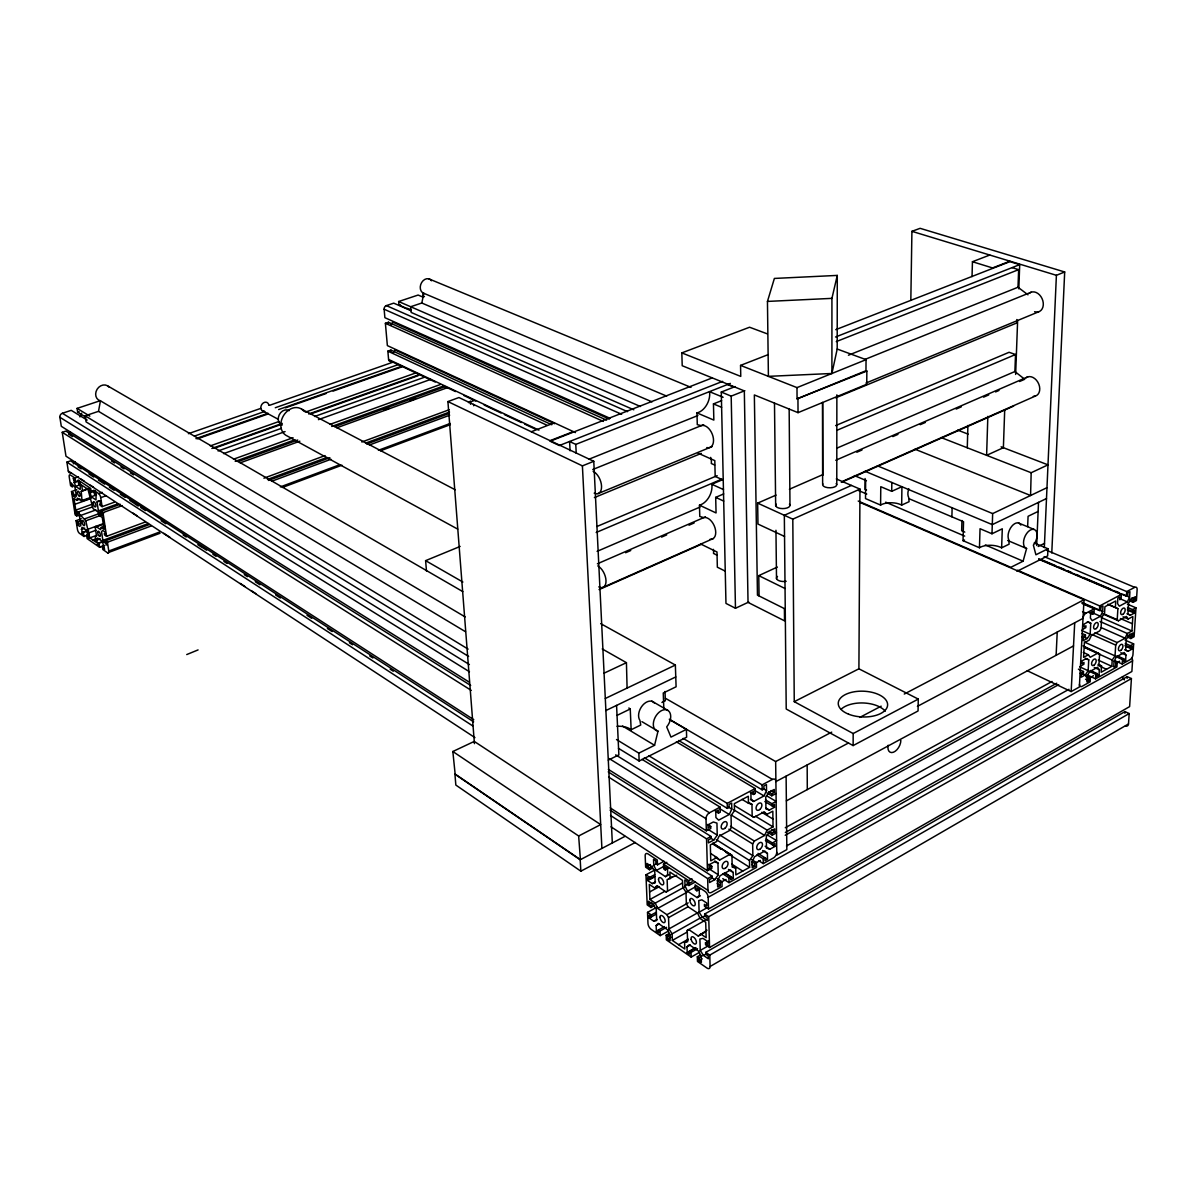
<?xml version="1.0" encoding="UTF-8"?>
<svg xmlns="http://www.w3.org/2000/svg" width="1197" height="1197" viewBox="0 0 1197 1197"><rect width="100%" height="100%" fill="white"/><g stroke="black" fill="none" stroke-linecap="round" stroke-linejoin="round"><path stroke-width="1.5" d="M831.915 373.479L831.93 298.367L837.272 275.415L774.384 278.437L767.457 301.42L768.399 376.352L831.915 373.479L837.197 349.03L837.272 275.415M836.778 484.396L836.868 394.845M853.132 745.581L853.177 733.537L918.279 699.093L918.054 710.973L853.132 745.581L786.22 709.028L784.334 515.279L851.411 485.428M784.529 536.436L757.97 524.062L757.656 503.129L792.803 519.154L794.254 701.666L858.907 668.809L859.97 489.094L836.284 478.935M865.087 478.531L865.012 489.438A12.987 5.701 0.7 0 1 866.553 490.007M784.409 608.615L784.529 620.839L748.035 602.39L744.325 390.895L682.215 365.728L681.826 352.891L740.763 376.412L740.554 365.399L796.993 387.619L797.067 398.87L865.97 370.726L866.044 359.669L837.197 349.03M865.655 480.296L865.521 498.58L880.588 505.074A13.227 5.865 1.2 0 1 901.67 505.104L909.077 501.693L908.703 497.533A9.756 5.955 -66.4 0 1 908.852 488.795M865.97 370.726L866.852 371.055L866.748 384.267L798.04 412.651L754.349 394.95L757.462 595.148L785.247 609.034M880.588 505.074L880.783 486.7L891.72 491.324L901.925 486.7L901.67 505.104M891.72 491.324L891.825 482.496M910.827 300.402L911.919 231.335L920.119 228.328L1064.687 271.973L1051.774 552.999M951.899 516.805L952.124 507.782M1001.111 446.825L1047.988 464.855L1031.171 472.74L1030.572 495.498L914.942 449.204M961.939 520.5L961.67 530.765A13.676 6.165 2.2 0 1 964.782 532.126M1020.891 525.109A10.189 5.895 -66.3 0 0 1011.749 526.291A10.189 5.895 -66.3 0 0 1008.817 539.877L1009.101 544.171L1001.62 547.837A13.945 6.344 2.7 0 0 979.46 547.762L963.031 540.655L963.54 521.742L909.496 498.91M967.281 447.783L967.909 425.459M972.039 276.612L972.443 261.724L989.799 255.036M979.46 547.762L980.044 528.73L991.984 533.772L1002.293 528.79L1001.62 547.837M987.839 416.376L986.612 455.339L1003.385 447.693L1004.687 410.391M991.984 533.772L992.657 513.588L1046.986 487.673M1019.575 381.499L1024.707 379.269L1014.891 371.534L1015.52 354.507L1009.071 352.292L835.641 425.593M1016.807 319.539L1016.672 323.01L835.701 397.823M1027.999 294.821L1018.004 287.25L1018.647 269.639L1012.078 267.634M1015.64 374.452L1017.63 320.467M1018.812 288.836L1019.709 264.627L1009.924 261.649L835.76 329.669M1027.639 526.62L1028.073 516.296L1038.113 511.433M1036.662 545.488L1038.502 502.396M1044.323 547.613L1056.397 275.31L1064.687 271.973M1034.178 542.974L1047.974 548.765L1047.644 555.932L1017.016 571.313M1056.113 655.313L1057.235 632.061M1027.25 670.724L1071.165 691.567L1074.711 622.784M859.7 502.276L1084.003 599.727L1079.365 687.018L1071.165 691.567M1078.407 669.168L1083.494 671.532L1083.39 673.342L1081.355 674.465L1081.205 677.188L1085.29 674.928L1088.163 670.724L1088.746 659.846L1086.173 658.604L1082.088 660.849L1081.938 663.572L1083.988 662.45L1083.883 664.275L1080.472 666.145M1082.058 633.482L1085.47 635.009L1085.365 636.849L1083.3 637.956L1083.165 640.724L1087.265 638.495L1090.153 634.275L1090.766 623.218L1088.178 621.916L1084.048 624.116L1083.898 626.899L1085.963 625.792L1085.859 627.632L1082.417 629.472M1090.392 670.47L1097.17 673.597L1097.006 676.29L1099.026 675.183L1099.34 669.781L1097.514 667.298L1089.42 671.771L1087.175 676.514L1086.891 681.916L1088.911 680.794L1089.061 678.086L1090.422 677.337L1090.168 681.841L1082.043 686.36A4.189 2.274 -64.6 0 1 1079.499 684.265M1089.165 612.669L1092.592 614.181L1092.741 611.398L1090.691 612.49L1090.377 618.041L1092.233 620.644L1100.417 616.275L1102.676 611.502L1102.991 605.966L1100.956 607.044L1100.791 609.812L1099.43 610.545L1082.297 603.079M1082.238 603.587L1094.223 608.809L1093.968 613.448L1092.592 614.181M1087.1 674.913L1095.569 678.834L1095.824 674.345L1097.17 673.597M1099.43 610.545L1099.684 605.921L1121.35 594.43L1121.08 599.024L1119.734 599.742L1119.898 596.989L1117.878 598.051L1117.549 603.572L1119.345 606.176L1127.365 601.882L1129.594 597.153L1129.938 591.662L1127.933 592.724L1127.769 595.478L1126.437 596.181L1038.742 558.864M1083.046 645.886L1099.594 653.906L1098.966 664.754L1101.509 665.966L1101.135 672.265L1111.833 666.325L1112.208 660.056L1115.035 655.896L1115.694 645.093L1117.13 642.55L1125.105 638.196L1127.32 633.497L1131.943 630.984L1132.856 616.53L1128.217 619.029L1123.085 616.799M1128.217 619.029L1126.452 616.47L1118.447 620.794L1117.22 619.687L1117.893 608.719L1115.365 607.403L1115.754 600.969L1104.921 606.729L1104.547 613.178L1101.674 617.383L1101.045 628.41L1099.594 630.969L1091.425 635.368L1089.165 640.141L1084.377 642.729L1083.599 657.362L1088.372 654.759L1090.213 657.288L1098.337 652.829M1113.809 660.953L1117.205 662.495L1116.936 666.953L1095.569 678.834M1115.409 660.924L1122.217 664.021L1122.502 659.547L1123.818 658.829L1123.654 661.492L1125.629 660.4L1125.958 655.043L1124.207 652.56L1116.262 656.958L1114.048 661.642L1113.719 667.013L1115.709 665.906L1115.873 663.228L1117.205 662.495M1126.437 596.181L1126.721 591.587L1134.726 587.353A4.175 2.244 -66 0 1 1137.135 589.597L1136.432 600.565L1133.125 602.33L1129.684 600.864M1124.896 713.322L1125 711.587L1129.175 713.562L1128.502 723.961A4.189 2.828 55.1 0 1 1125.389 725.995M1127.11 678.4L1127.215 676.649L1131.419 678.564L1129.624 706.604L709.567 947.5L705.557 944.762L705.497 942.847L708.744 940.992M1125.135 645.213L1130.252 647.502L1130.372 645.707L1133.649 643.896L1132.961 654.609A4.115 2.185 -65.2 0 1 1130.118 659.622L1122.217 664.021M1127.409 637.028L1130.821 638.54L1130.941 636.744L1132.916 635.652L1133.08 632.959L1129.13 635.128L1126.317 639.273L1125.644 650.046L1128.113 651.273L1132.048 649.088L1132.227 646.41L1130.252 647.502M1127.394 609.228L1132.542 611.443L1132.661 609.617L1135.968 607.837L1134.113 636.729L1130.821 638.54M1133.125 602.33L1133.245 600.505L1135.235 599.443L1135.399 596.705L1131.419 598.829L1128.591 603.004L1127.903 613.941L1130.387 615.228L1134.352 613.088L1134.532 610.365L1132.542 611.443M1131.734 657.916A4.219 2.918 55.9 0 1 1132.557 660.879L1131.883 671.502L708.504 908.972L704.449 906.279L704.405 904.348L706.828 905.949L706.739 903.032L701.891 899.83L698.764 900.608L699.108 912.204L702.4 917.246L707.232 920.478L707.158 917.59L704.734 915.959L704.674 914.029L1127.215 676.649M468.625 656.45L86.094 421.898L85.167 415.808L98.513 411.334L100.428 400.815A8.394 7.047 -57.6 0 1 97.107 389.279A8.394 7.047 -57.6 0 1 108.957 387.035M633.797 409.793L411.17 312.432L410.691 306.731L421.808 303.006L423.858 293.31A7.646 5.88 -67.6 0 1 421.673 282.492A7.646 5.88 -67.6 0 1 431.474 280.786M616.5 739.537L638.839 753.152L654.579 745.282L658.006 731.172A11.626 7.526 -60.6 0 1 655.118 717.392A11.626 7.526 -60.6 0 1 668.42 710.794A11.626 7.526 -60.6 0 1 666.684 726.878L670.978 737.098L686.39 729.392L686.644 737.187L639.168 761.023L618.445 748.32M858.219 501.049L1010.837 567.318L1023.106 561.184L1026.592 548.495A10.264 5.88 -66.2 0 1 1025.335 535.687A10.264 5.88 -66.2 0 1 1035.719 530.54A10.264 5.88 -66.2 0 1 1033.37 545.144L1035.914 554.78L1047.974 548.765M104.767 526.141L101.266 527.428L100.518 529.568L95.745 526.321L95.191 527.249L96.523 536.032L95.281 537.139L96.059 542.226L89.79 537.887L85.765 520.815L75.785 510.117L73.96 498.446L76.668 500.271L77.371 498.117L82.039 501.244L90.837 498.102M86.199 531.049L82.698 532.336L83.027 534.49L81.875 533.697L81.905 527.264L86.558 530.466L88.847 538.53L86.573 535.014L87.127 538.635L99.665 547.328L104.917 545.383M103.585 541.194L98.319 543.139L98.648 545.323L97.466 544.5L96.807 540.131L97.541 538.037L102.299 541.313L104.603 549.453L102.284 545.877L102.837 549.528L107.61 552.849L160.069 533.234M79.93 416.915L81.665 413.189M642.011 759.347L720.13 807.122L720.265 812.164L718.484 813.107L718.409 810.07L715.746 811.491L715.911 817.551L718.664 820.154L729.242 814.499L731.801 809.082L731.666 803.052L729.018 804.444L729.093 807.466L727.327 808.409L644.33 757.776M750.459 799.536L753.661 801.466L764.015 795.93L766.529 790.574L766.439 784.589L763.866 785.95L763.91 788.958L762.19 789.87L678.639 740.494M732.564 866.089L735.721 868.094L735.856 874.917L749.606 867.301L749.487 860.478L752.868 855.66L752.659 843.93L754.334 841.042L764.599 835.431L767.097 830.12L773.038 826.873L772.828 811.162L766.873 814.379L763.656 812.449M82.039 501.244L81.231 491.458L87.725 488.406M610.111 810.174L712.065 876.174L712.11 878.149L709.477 879.6L709.552 882.548L714.818 879.645L718.245 874.753L717.946 862.947L714.804 860.927M608.226 771.885L711.003 836.464L711.048 838.469L708.385 839.905L708.474 842.912L713.786 840.04L717.242 835.132L716.943 823.102L713.322 821.98L707.981 824.838L708.07 827.86L710.734 826.424L710.794 828.444L706.335 830.823L608.315 769.357M393.05 352.92L395.294 350.003L554.54 423.708M390.611 325.135L392.87 322.202L609.393 419.1M73.316 463.808L75.037 461.653M68.708 434.077L70.428 431.922M687.826 940.573L684.564 942.413L684.789 948.997L672.37 940.408L672.13 933.855L668.943 928.917L668.525 917.635L666.909 914.703L657.692 908.418L655.253 903.092L649.926 899.486L649.313 884.403L654.654 887.994L656.809 885.75L666.071 891.96L682.425 882.982M664.066 861.286L657.497 864.818L655.956 863.8L655.836 860.927L653.532 859.401L653.757 865.147L656.21 870.503L665.502 876.668L667.702 874.364L667.492 868.588L665.143 867.047L665.248 869.935L668.539 868.154M668.39 931.057L660.235 935.635L660.056 930.982L658.545 929.934L658.649 932.717L656.375 931.146L656.151 925.565L658.29 923.411L667.477 929.725L669.916 935.066L670.125 940.677L667.821 939.076L667.717 936.278L666.175 935.216L669.437 933.391M695.427 881.935L688.888 885.526L687.302 884.478L687.198 881.561L684.819 879.99L685.013 885.81L687.512 891.241L697.103 897.6L699.392 895.311L699.213 889.476L696.804 887.875L696.893 890.807L700.17 888.997M695.921 947.605L689.457 951.301L689.547 954.129L687.198 952.498L687.003 946.857L689.248 944.717L698.719 951.241L701.203 956.657L701.382 962.328L699.003 960.682L698.913 957.854L697.327 956.762L700.574 954.892M684.564 942.413L687.602 941.74L687.243 930.398L688.754 929.575L698.255 936.039L707.023 930.174M120.299 504.281L100.982 511.269L102.747 515.802L100.339 514.186L98.393 510.88L97.047 501.962L98.304 500.78L100.713 502.381L101.057 504.625L99.845 503.817L100.069 505.314L102.089 506.645L114.343 502.216M666.071 891.96L667.552 891.092L667.133 879.615L676.709 875.216M697.327 956.762L697.477 961.46L707.008 968.074A4.833 2.454 60.5 0 0 710.09 966.503L1128.502 723.961M705.497 942.847L707.906 944.493L707.831 941.62L703.013 938.343L699.901 939.032L700.245 950.433L703.507 955.46L708.31 958.767L708.22 955.924L705.826 954.263L705.766 952.363L1125 711.587M698.913 957.854L702.16 955.984M703.507 955.46L706.754 953.605M699.003 960.682L702.235 958.812M710.09 966.503L709.776 955.116L1129.175 713.562M700.245 950.433L708.325 945.81M666.175 935.216L666.355 939.869L691.178 957.091L699.257 952.453M687.198 952.498L695.307 947.859M691.178 957.091L691.028 952.393L697.507 948.697M698.255 936.039L704.749 932.358M687.003 946.857L690.265 945.017M678.564 944.687L688.29 939.166M667.821 939.076L671.068 937.236M709.567 947.5L708.714 916.722L1131.419 678.564M687.243 930.398L705.108 920.313M672.37 940.408L687.018 932.134M667.717 936.278L670.963 934.438M672.13 933.855L701.472 917.351M702.4 917.246L705.661 915.406M656.375 931.146L664.515 926.583M660.056 930.982L666.594 927.331M668.943 928.917L698.285 912.473M699.108 912.204L707.262 907.64M668.525 917.635L688.066 906.757L697.567 913.057L700.08 918.518L705.706 922.288L706.14 937.655L700.529 933.855M656.151 925.565L659.412 923.74M708.504 908.972L708.175 897.286L1132.557 660.879M717.078 880.573L720.22 882.608L721.956 881.65L722.075 886.528L711.602 892.349A4.788 2.903 -59 0 1 707.981 890.388L611.009 826.813M722.629 873.75L728.913 877.79L730.649 876.832L730.724 879.75L733.312 878.314L733.177 872.463L730.499 869.98L720.04 875.755L717.527 881.127L717.676 886.992L720.295 885.541L720.22 882.608M751.551 861.496L754.723 863.486L756.429 862.528L756.504 867.376L729.033 882.668L722.764 878.613M756.878 854.808L763.222 858.758L764.928 857.83L764.973 860.733L767.501 859.311L767.427 853.506L764.823 851.037L754.604 856.678L752.105 861.99L752.21 867.81L754.768 866.389L754.723 863.486M721.148 882.189L726.055 879.466M755.442 863.172L760.349 860.448M786.474 845.965L1068.981 689.307M1088.582 678.445L1093.474 675.721M1116.337 663.048L1119.599 661.238M657.318 906.967L647.517 912.368L651.303 914.972L651.377 916.842L649.103 915.271L649.223 918.069L653.757 921.196L657.018 919.386M697.103 897.6L700.365 895.79M666.909 914.703L688.17 902.897M758.539 860.628L763.297 863.606L773.442 857.965A4.683 2.798 -60.1 0 0 776.748 852.234M769.072 831.257L772.26 833.202L774.803 831.81L774.773 828.878L769.686 831.661L766.319 836.449L766.499 848.149L769.925 849.197L774.983 846.399L774.953 843.481L772.424 844.887L772.394 842.942L766.02 839.037M651.303 914.972L656.195 912.264M649.223 918.069L656.27 914.119M785.352 832.484L1056.756 683.248M655.836 869.471L645.961 874.798L647.203 904.902L650.988 907.491L654.265 905.695M785.217 835.267L1058.717 684.639M610.53 815.471L707.651 878.598L712.065 876.174M772.394 842.942L776.614 840.608L767.038 834.773M1080.083 673.417L1083.494 671.532M687.512 891.241L695.681 886.753M657.692 908.418L687.093 892.199M610.201 807.87L707.442 870.713L711.856 868.289L711.796 866.314L709.148 867.765L709.073 864.803L714.355 861.9L717.946 862.947M666.804 862.334L663.512 864.099L688.739 880.663L692.001 878.882M785.292 827.726L1052.058 681.467M767.501 832.229L772.289 835.147L776.524 832.828M653.757 921.196L656.689 920.493L656.24 909.256L653.083 904.363L648.52 901.266L648.639 904.064L651.916 902.269M685.013 885.81L692.195 881.785M655.253 903.092L684.669 886.932M648.639 904.064L650.914 905.62L654.19 903.825M735.721 868.094L732.19 867.077L731.921 855.286L730.14 854.269L719.651 860.015L716.928 857.501L710.749 860.852L710.33 844.947L716.524 841.596L719.068 836.179L729.601 830.494L731.307 827.561L731.053 815.561L734.494 810.683L734.345 803.666L748.32 796.229L748.439 803.232L751.97 804.384L752.18 816.324L753.93 817.371L764.24 811.82L766.873 814.379M649.926 899.486L664.679 891.406M668.764 878.718L672.056 876.937M654.654 887.994L657.931 886.214M649.627 891.96L659.472 886.588M654.759 876.578L649.851 879.241L647.562 877.715L647.682 880.543L652.245 883.61L655.522 881.83M665.502 876.668L668.779 874.872M656.21 870.503L664.44 866.074M768.534 791.905L771.751 793.806L774.309 792.429L774.279 789.451L769.147 792.19L765.751 797.007L765.93 808.918L769.387 810.04L774.489 807.272L774.459 804.324L771.9 805.701L771.885 803.711L765.452 799.895M786.354 800.883L1073.514 645.916M645.961 874.798L649.762 877.341L654.684 874.678M647.682 880.543L654.235 876.997M653.757 865.147L657.048 863.381M652.245 883.61L655.208 882.817L654.744 871.401L651.557 866.493L646.979 863.456L647.083 866.314L649.387 867.84L652.664 866.074M608.645 777.077L706.559 838.858L711.003 836.464M771.885 803.711L776.135 801.421L766.484 795.706M1082.028 636.864L1085.47 635.009M657.497 864.818L657.303 860.03L648.071 853.955A4.713 2.409 62.2 0 0 645.168 855.765L645.647 867.197L649.462 869.74L652.739 867.975M766.948 792.938L771.781 795.796L776.045 793.506M647.083 866.314L650.375 864.548M848.553 742.963L775.895 781.581A4.758 2.888 -61 0 0 772.424 779.397L669.273 719.232M917.396 706.38L1083.016 618.37A4.249 2.334 -65.5 0 1 1085.978 613.193L1094.223 608.809M750.339 792.549L753.541 794.464L755.277 793.536L755.187 788.539L676.365 741.841M706.335 830.823L706.006 818.718A4.863 3.007 -59.8 0 1 709.462 812.778L720.13 807.122M648.939 755.816L727.207 803.367L755.187 788.539M683.143 738.384L762.115 784.873L772.424 779.397M580.844 871.177L580.201 859.775L454.935 774.19L455.833 785.052L580.844 871.177L635.323 842.464M665.457 698.3L775.656 761.546L831.72 732.13M859.745 717.422L881.187 706.17M904.274 694.051L1084.003 599.727M580.201 859.775L624.924 836.374M578.645 835.985L600.699 824.598L474.266 741.407L452.84 751.507L455.144 774.085L580.425 859.67L578.645 835.985L452.84 751.507M608.3 760.125L618.864 754.873L616.575 705.407M1038.173 546.49L1044.502 543.333M617.009 726.295A15.381 8.334 -1.9 0 1 631.148 729.736L640.724 725.038L639.946 720.399A11.551 7.526 -60.6 0 1 642.58 705.377A11.551 7.526 -60.6 0 1 654.564 703.238M617.039 715.387L630.25 708.983L631.148 729.736M605.891 710.539L675.766 676.933M1046.492 498.536L992.283 524.63L865.057 471.259M605.308 698.479L675.362 665.053L676.096 686.779L663.258 693.003L663.811 708.459M735.153 386.571L721.282 392.062L725.966 603.408L735.467 608.271L748.768 602.046M604.081 673.163L626.435 662.674L627.093 688.095M759.078 595.956L758.763 575.637L777.332 567.064M792.803 519.154L859.97 489.094M602.555 587.547L713.307 538.545M842.793 481.269L1035.315 396.087M599.054 589.582L701.412 544.276M841.311 482.376L1013.62 406.112M757.656 503.129L776.045 495.094M789.407 489.244L822.833 474.625M597.393 563.787L705.437 516.865M835.76 460.261L1027.819 376.846M625.612 552.745L630.744 550.515M661.582 537.109L666.714 534.879M688.993 525.199L694.125 522.969M856.843 452.227L861.99 449.997M892.827 436.591L897.959 434.361M920.224 424.681L925.371 422.451M956.194 409.045L961.341 406.815M983.605 397.135L988.737 394.905M995.59 391.928L999.016 390.431M597.108 551.353L699.841 507.139M836.823 448.172L1014.891 371.534M723.093 479.473L711.826 484.261A15.307 10.249 -65 0 1 699.467 505.164L716.06 512.944L715.686 497.368L723.691 493.927M596.181 532.485L721.626 479.234M836.778 430.366L1015.52 354.507M596.959 526.485L717.153 475.673M598.051 493.613L712.125 446.556M865.955 383.07L1038.787 311.759M594.385 497.578L701.262 453.394M426.491 571.119L425.608 560.645L460.157 546.431M797.067 398.87L866.852 371.055M186.732 654.564L198.074 649.911M796.993 387.619L866.044 359.669M592.754 469.523L703.656 424.666M864.818 359.489L1031.171 292.203M588.909 459.229L697.911 415.539M848.434 355.21L1018.004 287.25M474.431 743.651L447.917 401.579L582.4 465.872L593.772 461.309L612.325 842.972M721.282 392.062L731.187 396.132L744.833 390.686M723.123 397.284L709.552 391.688A15.606 10.638 -66.8 0 1 696.968 412.905L713.846 420.087L713.457 403.898L721.611 400.651M722.629 381.364L559.313 445.538L550.141 441.199L712.11 377.953M835.551 337L1019.709 264.627M570.086 450.79L569.592 441.498L575.772 444.401L730.35 383.399M836.284 341.594L1018.647 269.639M740.554 365.399L768.279 354.581M550.111 440.646L573.333 431.593M1009.939 261.17L992.552 267.948L972.443 261.724M531.288 431.743L554.406 422.84M681.826 352.891L749.576 327.23L767.097 333.783M282.492 487.448L341.938 465.199M380.407 450.82L450.356 424.651M107.61 552.849A3.307 1.272 69.5 0 0 108.777 551.024L159.545 532.052M280.352 486.91L339.888 464.675M378.402 450.281L450.192 423.454M149.266 524.6L105.441 540.849L107.191 545.338L102.867 540.386L148.398 523.538M267.455 479.458L326.976 457.434M365.504 443.174L449.533 412.052M268.487 480.431L329.848 457.688M366.656 444.042L449.07 413.504M98.319 543.139L104.363 541.732M105.441 540.849L107.446 542.226L151.091 526.022M271.569 481.299L330.941 459.274M369.349 445.015L449.683 415.209M89.79 537.887L96.792 535.313M92.917 540.056L96.418 538.77M96.807 540.131L100.309 538.845M102.867 540.386L101.536 531.573L102.792 530.451L105.201 532.096L105.531 534.311L104.334 533.488L104.558 534.954L106.563 536.331L145.017 522.116M263.909 478.187L325.105 455.578M361.823 442.007L449.249 409.718M468.476 402.611L473.728 400.666M82.698 532.336L88.728 530.944M89.012 532.815L96.014 530.241M447.917 401.579L458.945 397.539L593.772 461.309M81.321 518.765L76.069 520.665L77.416 529.328A3.247 1.212 69.8 0 0 79.406 533.264L84.029 536.48L89.281 534.55M81.201 529.358L84.703 528.086M87.112 529.553L102.867 523.792M95.191 527.249L103.944 524.047M84.763 518.825L100.533 513.109M383.923 410.242L389.19 408.342M410.257 400.696L415.539 398.781M100.982 511.269L102.987 512.615L122.318 505.598M240.103 462.88L299.863 441.199M336.776 427.808L447.528 387.633M76.069 520.665L77.985 521.982L81.486 520.71M100.339 514.186L103.84 512.915M85.765 520.815L101.536 515.084M77.985 521.982L78.209 523.433L77.057 522.64L77.401 524.81L80.902 523.523M233.475 459.214L293.041 437.713M329.833 424.426L440.212 384.581M80.094 515.653L95.925 509.937M98.393 510.88L117.695 503.907M235.24 461.369L294.881 439.793M331.719 426.461L443.997 385.838M237.994 461.653L297.724 440.017M334.606 426.656L445.269 386.571M97.047 501.962L100.563 500.69M75.785 510.117L93.351 503.802M78.493 511.942L92.558 506.885M77.401 524.81L79.705 526.396L80.902 525.288L79.556 516.58L75.351 511.762L75.695 513.947L79.211 512.675M76.668 500.271L80.184 499.014M93.86 490.456L94.428 494.196L95.236 494.72L94.892 492.476L96.089 493.269L96.014 499.942L91.241 496.77L88.922 488.541L90.448 491.563L93.965 490.321L98.678 493.613L102.179 492.356M218.063 450.97L281.265 428.391M314.616 416.481L425.234 376.965M91.241 496.77L96.508 494.885M82.593 500.301L91.406 497.159M74.872 504.296L90.718 498.625M102.089 506.645L100.728 497.668L105.994 495.782M223.615 453.618L285.066 431.593M318.417 419.638L430.77 379.359M81.231 491.458L88.249 488.96M210.283 445.897L278.886 421.539M305.28 412.172L416.092 372.836M76.773 489.708L71.506 491.563L73.436 492.865L73.66 494.316L72.508 493.553L72.852 495.738L76.384 494.496M211.854 448.471L282.297 423.394M308.706 413.997L419.653 374.511M90.448 491.563L94.758 490.83M214.278 448.277L281.056 424.501M310.936 413.863L418.142 375.693M89.595 493.014L94.862 491.129M195.934 438.626L268.068 413.264M278.632 409.554L401.788 366.252M91.241 492.087L90.673 488.361L78.059 480.072L78.643 483.768L79.421 484.291L79.077 482.062L80.244 482.84L80.214 489.468L75.546 486.371L73.241 478.216L75.516 481.718L79.047 480.476M197.251 438.895L267.829 414.057M285.47 407.848L326.048 393.574M333.095 391.09L401.908 366.895M73.93 482.645L79.211 480.79M75.546 486.371L80.827 484.501M188.393 433.688L260.662 408.431M269.475 405.349L392.87 362.212M72.852 495.738L75.172 497.294L76.369 496.142L75.007 487.329L70.788 482.556L72.523 486.984L70.593 485.713L69.217 476.9A3.277 1.242 70.3 0 1 70.294 474.955L74.947 478.022L78.463 476.78M194.453 436.097L264.732 411.454M275.28 407.743L398.287 364.606M71.281 473.039A3.307 2.738 -53.9 0 1 68.289 470.99L66.897 462.132L70.563 460.86L473.653 721.836M391.269 361.359A2.993 2.319 -64.9 0 1 388.591 359.444L387.858 351.155L390.91 350.093L551.787 424.755M473.758 719.696L65.97 456.192L62.244 432.326L65.925 431.085L470.675 685.447M575.473 432.596L387.364 345.604L385.389 323.295L388.456 322.247L606.595 420.132M100.398 400.651L77.087 408.386L77.655 412.157L79.122 411.663M423.289 297.245L418.127 295.046L398.646 301.524L398.945 305.026L400.172 304.622M424.456 296.527L423.244 296.931L422.96 293.445M469.194 682.11L61.301 426.312L59.88 417.289A3.337 2.813 -55.3 0 1 62.364 413.279L71.222 410.347L87.157 420.087M610.006 418.307L384.88 317.684L384.132 309.245A3.022 2.364 -66.4 0 1 386.362 305.609L393.738 303.155L410.87 310.622M767.457 301.42L831.93 298.367M911.919 231.335L1056.397 275.31M957.705 430.127L968.119 434.122M941.007 437.518L1031.171 472.74M727.596 384.566L734.404 387.334M429.02 278.916L691.013 387.394M1018.512 522.984L1034.028 529.403M877.416 465.813L992.657 513.588M713.457 403.898L721.611 407.309M1046.866 550.396L1134.726 587.353M423.858 293.31L666.669 396.117M854.389 475.583L866.448 480.685M1007.65 540.475L1026.592 548.495M1044.128 556.605L1126.721 591.587M1041.914 559.852L1055.664 565.702M1059.106 567.169L1064.268 569.368M1067.709 570.819L1071.135 572.286M1076.298 574.485L1079.739 575.952M1083.18 577.403L1110.681 589.104M1115.843 591.303L1119.285 592.769M1122.726 594.236L1129.594 597.153M1131.793 597.991L1135.235 599.443M1038.831 559.298L1121.35 594.43M1129.803 599.054L1133.245 600.505M1120.497 598.949L1127.365 601.882M1127.394 604.156L1135.968 607.837M421.808 303.006L652.021 401.848M858.174 490.366L866.778 494.062M885.675 502.171L964.692 536.106M985.311 544.949L1023.106 561.184M1127.514 607.403L1132.661 609.617M1127.499 610.141L1134.352 613.088M1108.497 604.44L1115.365 607.403M1107.599 604.276L1117.893 608.719M1126.961 613.747L1130.387 615.228M398.646 301.524L640.455 406.501M1017.42 570.191L1099.684 605.921M1120.422 618.55L1132.392 623.757M407.324 308.362L410.751 309.843M1082.118 602.54L1102.676 611.502M398.945 305.026L410.93 310.262M1103.529 613.717L1117.22 619.687M1103.05 614.061L1118.447 620.794M1093.579 613.268L1100.417 616.275M1101.165 617.487L1131.943 630.984M386.362 305.609L627.542 411.648M1082.552 611.682L1085.978 613.193M1129.489 634.156L1132.916 635.652M1099.983 621.467L1127.32 633.497M1127.514 635.233L1130.941 636.744M384.132 309.245L621.647 414.297M1087.355 621.707L1090.766 623.218M1101.21 627.617L1125.105 638.196M1125.12 640.111L1133.649 643.896M698.06 453.169L714.804 460.621L715.178 476.436L723.227 480.087M1125.255 643.432L1130.372 645.707M1094.971 632.674L1117.13 642.55M1125.225 646.051L1132.048 649.088M714.654 465.02L711.317 463.523A15.381 10.354 -65.5 0 0 710.689 457.389M1091.829 634.425L1115.694 645.093M1081.639 630.46L1090.153 634.275M1124.686 649.747L1128.113 651.273M1120.841 652.739L1125.958 655.043M1083.869 636.969L1087.265 638.495M385.389 323.295L603.408 421.419M1116.996 655.747L1123.818 658.829M1118.806 657.318L1125.629 660.4M1084.422 642.056L1115.035 655.896M1115.679 656.48L1122.502 659.547M1084.287 646.964L1099.594 653.906M1085.021 647.712L1112.208 660.056M1083.27 652.44L1088.372 654.759M1098.247 660.131L1111.833 666.325M711.826 484.261L723.482 489.588M1085.365 658.29L1088.746 659.846M1098.113 664.41L1101.509 665.966M1098.023 665.397L1106.492 669.288M1094.253 667.447L1099.34 669.781M715.686 497.368L723.691 501.079M1090.557 671.263L1099.026 675.183M1079.679 666.804L1088.163 670.724M1089.046 671.218L1095.824 674.345M1081.908 673.357L1085.29 674.928M1087.026 675.766L1090.422 677.337M387.858 351.155L546.954 425.219M1085.679 676.514L1089.061 678.086M1085.529 679.208L1088.911 680.794M388.591 359.444L538.934 430.127M392.96 362.152L435.184 382.008M443.638 385.988L455.459 391.554M463.897 395.519L475.718 401.085M484.172 405.065L501.049 413.01M504.431 414.596L521.323 422.541M524.705 424.127L534.835 428.9M700.529 543.932L716.988 551.982L717.347 567.213L725.247 571.134M716.808 555.064L713.517 553.448A15.097 9.98 -63.8 0 0 713.382 549.363M758.763 575.637L785.037 588.52M858.907 668.809L918.279 699.093M301.644 409.135L455.189 489.768M262.397 410.751L277.854 419.085M794.254 701.666L853.177 733.537M457.688 529.104L285.739 435.184A15.277 12.03 -61.4 0 1 284.677 413.908A15.277 12.03 -61.4 0 1 303.963 411.304M600.744 623.652L675.362 665.053M602.226 648.939L626.435 662.674M425.608 560.645L462.88 582.041M107.55 385.838L462.835 591.632M651.767 701.083L667.926 710.434M670.275 719.995L686.39 729.392M771.092 790.544L774.309 792.429M763.312 788.673L766.529 790.574M100.428 400.815L465.184 616.934M641.936 721.656L658.006 731.172M754.379 790.215L764.015 795.93M764.868 801.541L774.489 807.272M766.185 808.11L769.387 810.04M98.513 411.334L465.483 631.717M622.53 726.04L654.579 745.282M748.768 802.454L751.97 804.384M742.05 799.387L748.439 803.232M761.741 812.284L772.933 819.032M755.472 816.234L773.038 826.873M734.599 805.656L753.93 817.371M771.616 829.865L774.803 831.81M77.087 408.386L89.865 416.152M733.611 809.726L767.097 830.12M728.599 807.137L731.801 809.082M85.167 415.808L468.117 649.118M77.655 412.157L85.645 417.02M731.158 814.962L764.599 835.431M719.696 808.648L729.242 814.499M765.437 840.533L774.983 846.399M715.297 811.147L718.484 813.107M765.152 846.249L769.925 849.197M62.364 413.279L469.389 664.559M615.662 754.858L709.462 812.778M730.514 826.319L754.334 841.042M728.853 829.192L752.659 843.93M762.654 850.558L767.427 853.506M59.88 417.289L469.463 671.756M609.168 758.554L706.006 818.718M757.985 853.386L767.501 859.311M707.562 824.449L710.734 826.424M719.592 834.863L752.868 855.66M707.741 829.192L717.242 835.132M751.671 859.551L756.429 862.528M716.255 839.606L749.487 860.478M69.306 434.571L72.478 436.561M111.396 460.95L114.553 462.94M120.882 466.92L124.039 468.91M130.368 472.89L133.525 474.88M710.629 838.05L713.786 840.04M751.611 864.399L754.768 866.389M62.244 432.326L471.259 690.4M712.978 843.331L731.921 855.286M712.784 843.316L730.14 854.269M713.247 844.334L721.163 849.316M725.906 852.324L749.606 867.301M731.711 864.084L742.753 871.102M710.629 853.491L716.928 857.501M714.938 857.007L719.651 860.015M728.464 869.441L733.177 872.463M725.442 873.256L733.312 878.314M724.35 872.793L730.649 876.832M708.654 864.294L711.796 866.314M708.833 868.678L718.245 874.753M717.257 878.598L721.956 881.65M78.029 466.86L81.157 468.88M88.997 473.967L93.71 477.019M98.408 480.072L104.693 484.142M109.391 487.194L114.104 490.231M120.373 494.301L125.072 497.353M129.785 500.406L134.483 503.458M140.767 507.528L145.465 510.565M161.146 520.74L165.859 523.792M183.111 534.969L186.253 537.004M203.505 548.196L206.632 550.216M212.916 554.286L216.044 556.321M223.884 561.408L227.026 563.443M244.278 574.62L247.42 576.655M255.26 581.742L259.958 584.794M275.654 594.954L280.352 598.006M307.016 615.288L311.729 618.34M327.409 628.515L332.123 631.567M349.374 642.744L352.502 644.779M369.753 655.956L372.895 657.991M390.147 669.183L393.289 671.218M711.691 877.61L714.818 879.645M135.081 504.027L138.209 506.062M197.804 544.695L202.502 547.747M717.168 883.506L720.295 885.541M66.897 462.132L472.665 725.861M81.037 479.069L84.149 481.119M90.403 485.204L93.516 487.254M132.538 512.825L137.221 515.892M163.75 533.278L170.004 537.378M240.238 583.418L244.921 586.485M251.161 590.57L255.844 593.637M68.289 470.99L474.94 737.606M665.248 869.935L663.692 868.917L663.512 864.099M696.893 890.807L695.292 889.745L695.143 884.882L704.824 891.241A4.878 2.544 61.1 0 1 708.175 897.286M704.674 914.029L708.714 916.722M101.266 527.428L104.064 529.328L102.269 517.478L99.471 515.608L97.825 511.837L93.052 508.635L87.965 489.259L81.65 485.099L82.458 490.276M75.695 513.947L77.087 516.191L75.157 514.875L71.506 491.563M705.766 952.363L709.776 955.116M689.457 951.301L691.028 952.393M660.235 935.635L651.138 929.321A4.683 2.334 61.6 0 1 647.981 923.53L647.517 912.368M753.661 801.466L750.998 798.848L750.893 792.848L753.497 791.456L753.541 794.464M1122.292 677.098L1124.417 679.881M688.006 906.653L686.36 903.675L685.986 892.124L682.724 887.127L682.499 880.364L669.901 872.059L670.14 878.793M74.947 478.022L75.516 481.718M83.461 532.86L84.029 536.48M99.112 543.692L99.665 547.328M102.987 512.615L106.563 536.331M107.446 542.226L108.777 551.024M388.456 322.247L388.576 323.654M390.91 350.093L391.03 351.469M473.608 404.406L473.698 405.768M470.316 401.01L470.556 404.287M575.772 444.401L576.236 453.349M582.4 465.872L601.911 848.419M638.839 753.152L639.168 761.023M649.387 867.84L649.462 869.74M649.762 877.341L649.851 879.241M650.914 905.62L650.988 907.491M665.023 691.462L665.352 700.769A15.157 8.035 -1 0 0 661.926 702.474M688.739 880.663L688.888 885.526M696.968 412.905L697.282 424.636L701.247 425.653A11.746 7.167 67.4 0 1 713.008 436.456A11.746 7.167 67.4 0 1 706.799 447.573M699.467 505.164L699.781 516.446L703.671 517.628A11.551 6.883 65.7 0 1 715.028 527.937A11.551 6.883 65.7 0 1 710.12 539.234M706.559 838.858L707.442 870.713M707.651 878.598L707.981 890.388M727.207 803.367L727.327 808.409M728.913 877.79L729.033 882.668M731.187 396.132L735.467 608.271M762.115 784.873L762.19 789.87M763.222 858.758L763.297 863.606M775.656 761.546L776.793 855.182L786.833 849.601L786.115 776.15M771.751 793.806L771.781 795.796M772.26 833.202L772.289 835.147M774.489 403.209L775.671 505.972M775.955 530.271L776.509 578.854M789.152 408.641L789.975 505.044M807.167 764.958L807.302 789.571M797.95 399.214L798.04 412.651M822.728 402.835L822.848 475.314M822.489 402.387L822.638 484.396M98.678 493.613A3.352 1.302 70 0 1 100.728 497.668M789.451 504.191A7.152 3.202 -0.2 0 1 782.763 508.605A7.152 3.202 -0.2 0 1 776.24 504.176M836.194 483.513A7.062 3.082 0.3 0 1 830.239 487.792A7.062 3.082 0.3 0 1 822.863 483.902M841.341 709.043A24.628 12.972 2.2 0 1 863.875 702.998A24.628 12.972 2.2 0 1 885.286 711.198M786.19 581.263A7.047 3.352 0.2 0 1 778.215 580.336A7.047 3.352 0.2 0 1 777.481 576.43M1026.083 377.758A10.354 7.541 63.8 0 1 1038.846 384.237A10.354 7.541 63.8 0 1 1033.31 396.327M597.752 565.897A11.97 6.584 66.2 0 1 605.996 580.5A11.97 6.584 66.2 0 1 598.769 586.874M1029.39 293.22A10.504 7.825 66.3 0 1 1042.826 300.671A10.504 7.825 66.3 0 1 1034.582 311.729M593.128 471.334A12.165 6.868 67.6 0 1 601.537 486.057A12.165 6.868 67.6 0 1 594.191 493.164M628.814 708.011A15.456 8.244 -2 0 1 630.25 708.983M964.528 540.027A13.676 6.165 2.2 0 1 963.031 540.655M282.327 424.965A7.99 6.329 -61.4 0 1 279.17 414.94A7.99 6.329 -61.4 0 1 289.15 410.676M900.862 740.419A9.337 5.446 -62.6 0 1 893.441 752.225A9.337 5.446 -62.6 0 1 888.174 745.237M264.328 411.244A4.743 3.786 -61.3 0 1 260.856 407.339A4.743 3.786 -61.3 0 1 264.732 402.297A4.743 3.786 -61.3 0 1 268.861 405.319M77.416 492.296A2.798 1.062 70.1 0 0 79.511 496.441A2.798 1.062 70.1 0 0 79.451 492.655A2.798 1.062 70.1 0 0 77.416 492.296M81.965 521.548A2.783 1.047 69.8 0 0 84.044 525.678A2.783 1.047 69.8 0 0 83.999 521.952A2.783 1.047 69.8 0 0 81.965 521.548M97.63 532.276A2.813 1.077 69.7 0 0 99.74 536.451A2.813 1.077 69.7 0 0 99.71 532.71A2.813 1.077 69.7 0 0 97.63 532.276M93.127 502.77A2.828 1.092 70 0 0 95.251 506.974A2.828 1.092 70 0 0 95.221 503.159A2.828 1.092 70 0 0 93.127 502.77M659.981 917.276A4.01 2.02 61.5 0 0 663.991 922.722A4.01 2.02 61.5 0 0 663.781 917.201A4.01 2.02 61.5 0 0 659.981 917.276M691.163 939.45A4.085 2.08 60.9 0 0 695.696 943.984A4.085 2.08 60.9 0 0 694.335 937.76A4.085 2.08 60.9 0 0 691.163 939.45M658.515 879.466A4.04 2.065 61.8 0 0 662.554 884.912A4.04 2.065 61.8 0 0 662.36 879.301A4.04 2.065 61.8 0 0 658.515 879.466M689.831 900.339A4.115 2.125 61.2 0 0 693.976 905.89A4.115 2.125 61.2 0 0 693.811 900.219A4.115 2.125 61.2 0 0 689.831 900.339M759.781 809.516A4.04 2.469 -60.5 0 0 761.008 803.157A4.04 2.469 -60.5 0 0 756.13 807.287A4.04 2.469 -60.5 0 0 759.781 809.516M725.008 828.219A4.1 2.514 -59.9 0 0 726.22 821.8A4.1 2.514 -59.9 0 0 721.237 826.005A4.1 2.514 -59.9 0 0 725.008 828.219M725.173 868.364A4.07 2.469 -59.4 0 0 727.626 861.93A4.07 2.469 -59.4 0 0 722.479 864.758A4.07 2.469 -59.4 0 0 725.173 868.364M760.394 848.853A4.01 2.424 -60 0 0 761.606 842.568A4.01 2.424 -60 0 0 756.788 846.728A4.01 2.424 -60 0 0 760.394 848.853M1096.347 628.515A3.591 1.96 -65.4 0 0 1097.679 622.739A3.591 1.96 -65.4 0 0 1093.729 626.211A3.591 1.96 -65.4 0 0 1096.347 628.515M1123.31 614.016A3.561 1.915 -65.7 0 0 1124.656 608.285A3.561 1.915 -65.7 0 0 1120.766 611.712A3.561 1.915 -65.7 0 0 1123.31 614.016M1121.08 650.21A3.531 1.885 -65.2 0 0 1122.412 644.54A3.531 1.885 -65.2 0 0 1118.552 647.981A3.531 1.885 -65.2 0 0 1121.08 650.21M1094.297 664.948A3.561 1.93 -64.9 0 0 1095.629 659.233A3.561 1.93 -64.9 0 0 1091.694 662.719A3.561 1.93 -64.9 0 0 1094.297 664.948M848.568 714.175A24.688 12.883 2.1 0 0 887.501 705.991A24.688 12.883 2.1 0 0 852.758 692.061A24.688 12.883 2.1 0 0 848.568 714.175"/></g></svg>
